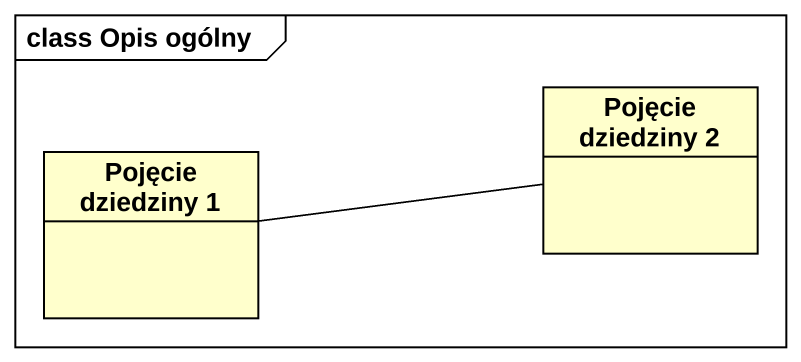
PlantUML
@startuml
mainframe class Opis ogólny
hide circle
hide empty members
class "Pojęcie dziedziny 2" as Pojęcie_dziedziny_2
class "Pojęcie dziedziny 1" as Pojęcie_dziedziny_1
Pojęcie_dziedziny_1 -right- Pojęcie_dziedziny_2
@enduml
